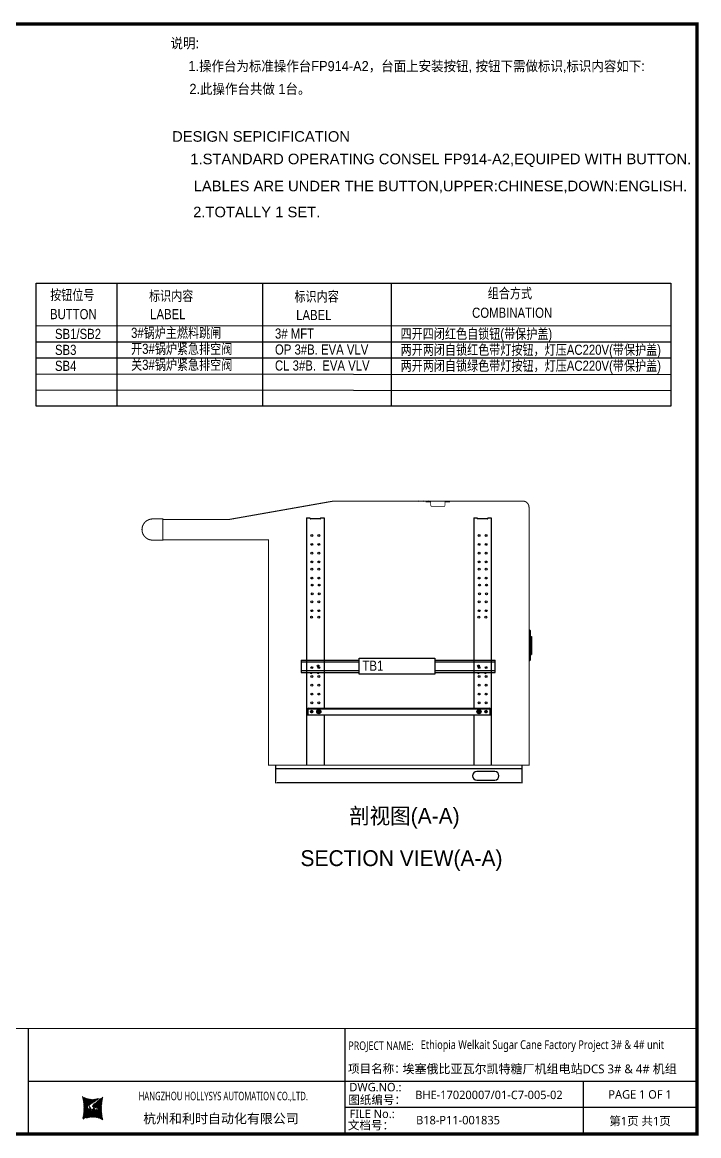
# Model space of a CAD drawing. Extents: x -29235853 to 12372, y -15815523 to 7212.
# Drawn here: x 799 to 2720, y 4036 to 7197 of the extents above; entities that cross this region are included whole.
import ezdxf
from ezdxf.enums import TextEntityAlignment as Align
from ezdxf.lldxf.tags import DXFTag

# ---------------------------------------------------------------- set-up
doc = ezdxf.new("R2010")
doc.units = 0
doc.header["$LTSCALE"] = 10
doc.header["$MEASUREMENT"] = 0
doc.layers.get('0').update_dxf_attribs({"linetype": 'CONTINUOUS'})
for name, color, linetype in [('t', 1, 'CONTINUOUS'), ('操作台', 7, 'CONTINUOUS'), ('标准图框及表格', 7, 'CONTINUOUS')]:
    doc.layers.add(name, color=color, linetype=linetype)
doc.styles.add('HZ', font='arial.ttf')
doc.styles.get("Standard").update_dxf_attribs({"font": '', "width": 0.65})
doc.styles.add('微软雅黑', font='')
doc.styles.get('Standard').set_extended_font_data('SimSun')
doc.styles.get('微软雅黑').set_extended_font_data('Microsoft YaHei')
tags = doc.linetypes.add('CENTER', pattern=[0.6, 0.375, -0.075, 0.075, -0.075]).pattern_tags.tags
tags[10:11] = [DXFTag(74, 4), DXFTag(75, 0), DXFTag(340, '0'), DXFTag(46, 1.0), DXFTag(50, 0.0), DXFTag(44, 0.0), DXFTag(45, 0.0)]
tags[8:9] = [DXFTag(74, 4), DXFTag(75, 0), DXFTag(340, '0'), DXFTag(46, 1.0), DXFTag(50, 0.0), DXFTag(44, 0.0), DXFTag(45, 0.0)]
tags[6:7] = [DXFTag(74, 4), DXFTag(75, 0), DXFTag(340, '0'), DXFTag(46, 1.0), DXFTag(50, 0.0), DXFTag(44, 0.0), DXFTag(45, 0.0)]
tags[4:5] = [DXFTag(74, 4), DXFTag(75, 0), DXFTag(340, '0'), DXFTag(46, 1.0), DXFTag(50, 0.0), DXFTag(44, 0.0), DXFTag(45, 0.0)]
pattern_1 = [(45, (0, 0), (-0.736262898216564, 0.7362628982165641), [])]

# ---------------------------------------------------------------- blocks, each defined once
blk = doc.blocks.new('图框-中英文.180408')
at = {"layer": '标准图框及表格'}
h = blk.add_hatch(dxfattribs=at)
h.set_pattern_fill('ANSI31', color=5, scale=8.329863809039892, style=0)
h.set_pattern_definition(pattern_1)
edge = h.paths.add_edge_path()
edge.add_arc((2399.257256036391, -2998.153851416566), 55.18534773488954, 238.1092081981581, 291.6531626184834)
edge.add_line((2419.619937407027, -3049.445018414634), (2388.525499730735, -3070.242821799802))
edge.add_arc((2238.907377712399, -3078.328790578547), 135.3602868968974, 346.3915348661821, 374.2500326978034)
edge.add_line((2370.467593623529, -3110.177132109857), (2397.50623789792, -3087.85242802291))
edge.add_line((2391.339199201146, -3080.281448750429), (2396.143986595598, -3080.898839897796))
edge.add_spline(control_points=[(2397.470018868538, -3087.887634953957), (2398.35948137939, -3087.023080631327), (2399.970992452319, -3085.456697735681), (2399.869182150054, -3081.252294174519), (2397.426500162081, -3081.012803431273), (2396.121921064187, -3080.884897048199)], knot_values=[0, 0, 0, 0, 6.844331067525468, 12.40042740766005, 18.76924275352248, 18.76924275352248, 18.76924275352248, 18.76924275352248], weights=[1, 1, 1, 1, 1, 1], degree=3, periodic=0)
edge.add_spline(control_points=[(2388.515363058686, -3070.265433304907), (2387.789374929038, -3070.86905758363), (2386.478198365832, -3071.959237952229), (2385.544096281083, -3073.38263759949), (2385.127199159644, -3074.017912079413)], knot_values=[0, 0, 0, 0, 5.253673658024614, 9.488438564008057, 9.488438564008057, 9.488438564008057, 9.488438564008057], weights=[1, 1, 1, 1, 1], degree=3, periodic=0)
edge.add_spline(control_points=[(2386.272665588534, -3072.281716856574), (2385.721471206634, -3072.905523096015), (2384.632427465753, -3074.386714445929), (2384.912828655535, -3077.72895088909), (2387.858851342782, -3079.895552619193), (2390.185443934519, -3080.145534927004), (2391.314573401905, -3080.266855002868)], knot_values=[10.66597461496156, 10.66597461496156, 10.66597461496156, 10.66597461496156, 18.97770399508879, 28.89455822145742, 41.119553648298, 52.64692538081317, 52.64692538081317, 52.64692538081317, 52.64692538081317], weights=[1, 1, 1, 1, 1, 1, 1], degree=3, periodic=0)
h = blk.add_hatch(dxfattribs=at)
h.set_pattern_fill('ANSI31', color=3, scale=8.329863809039892, style=0)
h.set_pattern_definition(pattern_1)
edge = h.paths.add_edge_path()
edge.add_line((2402.469732125144, -3075.776359090531), (2407.706041465404, -3076.440586092609))
edge.add_spline(control_points=[(2401.044493204623, -3068.769946203269), (2400.155030693568, -3069.634500525768), (2398.543519620813, -3071.200883421574), (2398.645329922932, -3075.40528698259), (2401.088011911052, -3075.644777725895), (2402.392591008975, -3075.772684108895)], knot_values=[0, 0, 0, 0, 6.844331067526932, 12.40042740766158, 18.76924275352342, 18.76924275352342, 18.76924275352342, 18.76924275352342], weights=[1, 1, 1, 1, 1, 1], degree=3, periodic=0)
edge.add_line((2428.046918449632, -3046.480449047325), (2401.008274175249, -3068.805153134272))
edge.add_spline(control_points=[(2412.625169549749, -3083.918607966574), (2413.015644598316, -3083.422785431954), (2413.86377905187, -3082.052674005965), (2413.601683417044, -3078.928630268005), (2410.655660730175, -3076.762028538062), (2408.329068138031, -3076.512046230251), (2407.199938671052, -3076.390726154226)], knot_values=[12.65408913243743, 12.65408913243743, 12.65408913243743, 12.65408913243743, 18.97770399508879, 28.89455822145742, 41.119553648298, 52.64692538081317, 52.64692538081317, 52.64692538081317, 52.64692538081317], weights=[1, 1, 1, 1, 1, 1, 1], degree=3, periodic=0)
edge.add_line((2411.626283690712, -3084.975693399283), (2412.781242849298, -3083.732051979769))
edge.add_line((2410.021343801694, -3086.399138189481), (2411.626283690712, -3084.975693399414))
edge.add_line((2378.894574665755, -3107.212562742519), (2409.989012342048, -3086.414759357351))
edge.add_arc((2399.257256036391, -3158.503729740543), 55.18534773488965, 58.10920819815809, 111.6531626184834)
edge.add_arc((2559.607134360383, -3078.328790578547), 135.360286896897, 166.3915348661823, 194.2500326978024)
at = {"color": 7}
for p, q in [((2215.642035047145, -2851.581424744189), (2215.642035047145, -3151.581424744189)), ((3115.642035047145, -2851.581424744189), (3115.642035047145, -3151.581424744189)), ((2215.642035047145, -3001.581424744189), (3115.642035047145, -3001.581424744189)), ((3115.642035047145, -3001.581424744189), (4115.642035047145, -3001.581424744189)), ((3791.785572043125, -3001.581424744189), (3791.785572043125, -3151.581424744189)), ((4115.642035047145, -3076.581424744189), (3115.642035047145, -3076.581424744189))]:
    blk.add_line(p, q, dxfattribs=at)
at = {"color": 7, "const_width": 3}
blk.add_lwpolyline([(4115.642035047145, -2851.581424744189), (0, -2851.581424744189)], dxfattribs=at)
at = {"layer": 't', "color": 7, "const_width": 9.61519705431492}
blk.add_lwpolyline([(4115.642035047145, -3151.581424744189), (4115.642035047145, 0), (0, 0), (0, -3151.581424744189)], close=True, dxfattribs=at)
at = {"color": 7, "linetype": 'CENTER', "style": '微软雅黑'}
for s, height, p in [('项目名称：', 24, (3124.400708290763, -2978.08435632446)), ('图纸编号：', 24, (3125.2212882557, -3066.664538382978)), ('杭州和利时自动化有限公司', 27, (2542.549152440595, -3121.114498389041)), ('文档号：', 24, (3124.032392707933, -3138.728717091954))]:
    blk.add_text(s, height=height, dxfattribs=at).set_placement(p)
at = {"color": 7, "style": '微软雅黑', "flags": 8}
for tag, p, height in [('DWG.NAME:', (1381.636459220965, -2910.37952511241), 25), ('DWG.NO.:', (3128.186172261583, -3030.402470643486), 24), ('图纸编号', (3315.362718925957, -3052.404678158069), 24), ('FILENO.:', (3128.672545599984, -3106.104124450346), 24), ('文档号', (3317.726365529132, -3124.132485953713), 24)]:
    blk.add_attdef(tag, p, '', height=height, dxfattribs=at)
at = {"color": 7, "style": '微软雅黑', "width": 0.8, "flags": 8}
for tag, p, height in [('PROJECTNAME:', (3125.480185663539, -2912.807924402037), 24), ('PROJECT_NAME', (3330.905957438157, -2910.329193483971), 25)]:
    blk.add_attdef(tag, p, '', height=height, dxfattribs=at)
at = {"color": 7, "style": '微软雅黑', "width": 0.7, "flags": 8}
for tag, p in [('RENLIU', (698.1883070825425, -2950.380597809435)), ('SHUFENWANG', (885.7882910716289, -2950.380597809435)), ('FANGHOU', (1069.730755450379, -2950.380597809435)), ('DANDANLI', (1250.015700218792, -2950.380597809435)), ('HANGZHOUHOLLYSYSAUTOMATIONCO.,LTD.', (2770.082304289484, -3045.714803244191))]:
    blk.add_attdef(tag, text='', height=24, dxfattribs=at).set_placement(p, align=Align.MIDDLE)
at = {"color": 7, "style": '微软雅黑', "flags": 8}
for tag, p in [('图纸名称:', (1377.81237181677, -2965.923337057193)), ('项目名称', (3279.060043926354, -2986.764379690278))]:
    blk.add_attdef(tag, text='', height=25, dxfattribs=at).set_placement(p, align=Align.BOTTOM_LEFT)
at = {"color": 7, "flags": 8}
blk.add_attdef('A', text='', height=23, dxfattribs=at).set_placement((59.89920926059131, -2974.881554149018), align=Align.MIDDLE)
at = {"color": 7, "style": '微软雅黑', "flags": 8}
for tag, height, p in [('设计时间', 23, (213.8658221408186, -2974.881554149018)), ('刘仁', 23, (698.1883070825425, -3002.188376027443)), ('王姝芬', 23, (885.7882910716289, -3002.188376027443)), ('侯方', 23, (1069.730755450379, -3002.188376027443)), ('李丹丹', 23, (1250.015700218792, -3002.188376027443)), ('#10STATIONONTROLCABINETCOVER', 30, (1777.900103825072, -3017.182374560078)), ('PAGEXOFX', 24, (3953.713803545135, -3039.081424744189)), ('REV.', 24, (59.38265968048654, -3063.048954873535)), ('DATE', 24, (208.907791745165, -3063.048954873535)), ('DESCRIPTION', 24, (451.7192896086781, -3063.048954873535)), ('PREPARED', 24, (698.1883070825425, -3063.048954873535)), ('CHECKED', 24, (885.7882910716144, -3063.048954873535)), ('SIGNED', 24, (1069.730755450364, -3063.048954873535)), ('APPROVED', 24, (1250.015700218792, -3063.048954873535)), ('图纸名称', 30, (1777.900103825072, -3094.695064044037)), ('第几页共几页', 24, (3953.713803545135, -3114.081424744189))]:
    blk.add_attdef(tag, text='', height=height, dxfattribs=at).set_placement(p, align=Align.MIDDLE)
at = {"layer": '标准图框及表格', "color": 5, "style": 'HZ'}
for s, p in [('pgqh', (2373.884875617339, -3059.677228196226)), ('hollilas', (2374.051901626051, -3085.968484618272))]:
    blk.add_text(s, height=5.205656721233694, dxfattribs=at).set_placement(p)
at = {"layer": '标准图框及表格', "color": 3, "style": 'HZ'}
for s, height, p in [('auto', 8.676094535389492, (2400.907127263781, -3074.200036411981)), ('hollysys', 4.338047267694746, (2402.5381050141, -3099.731461394062))]:
    blk.add_text(s, height=height, dxfattribs=at).set_placement(p)

msp = doc.modelspace()

# ---------------------------------------------------------------- linework, layer by layer
at = {"color": 6}
for p, q in [((1591.109295817429, 5385.299276606552), (1755.72341870297, 5385.299276606552)), ((1755.72341870297, 5380.299276606553), (1591.109295817429, 5380.299276606553)), ((1970.278941322047, 5385.299276606552), (2141.605453543752, 5385.299276606552)), ((2141.605453543752, 5380.299276606553), (1970.278941322047, 5380.299276606553)), ((2141.605453543752, 5350.299276606552), (2141.605453543752, 5385.299276606552)), ((1755.72341870297, 5355.299276606553), (1591.109295817429, 5355.299276606553)), ((1591.109295817429, 5350.299276606552), (1755.72341870297, 5350.299276606552)), ((2141.605453543752, 5355.299276606553), (1970.278941322047, 5355.299276606553)), ((1970.278941322047, 5350.299276606552), (2141.605453543752, 5350.299276606552))]:
    msp.add_line(p, q, dxfattribs=at)
at = {"layer": '操作台', "color": 4}
for p, q in [((1067.53573682225, 6456.170523618396), (1067.53573682225, 6106.377088384249)), ((1481.484524253756, 6456.177534199398), (1481.484524253756, 6106.377088384249)), ((1846.502577654643, 6456.054191817574), (1846.502577654643, 6106.377088384249)), ((838.4957578076355, 6334.709549377751), (2640.966660408968, 6335.383545775597)), ((838.4957578076355, 6289.373453010777), (2640.966660408968, 6289.373453010777)), ((838.4957578076355, 6244.037356643803), (2640.966660408968, 6244.037356643803)), ((838.4957578076355, 6198.701260276828), (2640.966660408968, 6197.049281118195)), ((838.4957578076355, 6153.365163909854), (2640.966660408968, 6151.713184751221))]:
    msp.add_line(p, q, dxfattribs=at)
at = {"layer": '操作台', "color": 2, "linetype": 'Continuous'}
for p, q in [((1923.60593514603, 5838.494817802867), (1925.006350222432, 5836.494817802869)), ((1937.786297660134, 5838.494817802867), (1939.186712736536, 5836.494817802869)), ((1951.966660174231, 5838.494817802867), (1953.367075250632, 5836.494817802869)), ((1610.468577565129, 5245.195436506267), (1609.51656478533, 5248.74839657027)), ((1616.573843945228, 5247.513948529367), (1616.037945560328, 5249.513948529368)), ((1623.300353749428, 5247.513948529367), (1622.764455364528, 5249.513948529368)), ((1630.026863553731, 5247.513948529367), (1629.490965168831, 5249.513948529368)), ((1636.753373357928, 5247.513948529367), (1636.217474973028, 5249.513948529368)), ((1643.479883162227, 5247.513948529367), (1642.943984777327, 5249.513948529368)), ((1650.206392966428, 5247.513948529367), (1649.670494581531, 5249.513948529368)), ((1656.93290277073, 5247.513948529367), (1656.39700438583, 5249.513948529368)), ((1663.659412574927, 5247.513948529367), (1663.123514190129, 5249.513948529368)), ((1670.38592237923, 5247.513948529367), (1669.85002399433, 5249.513948529368)), ((1677.112432183431, 5247.513948529367), (1676.576533798629, 5249.513948529368)), ((1683.83894198773, 5247.513948529367), (1683.30304360283, 5249.513948529368)), ((1690.565451791927, 5247.513948529367), (1690.029553407129, 5249.513948529368)), ((1697.29196159623, 5247.513948529367), (1696.75606321133, 5249.513948529368)), ((1704.01847140043, 5247.513948529367), (1703.482573015629, 5249.513948529368)), ((1710.744981204729, 5247.513948529367), (1710.209082819829, 5249.513948529368)), ((1717.47149100893, 5247.513948529367), (1716.935592624128, 5249.513948529368)), ((1724.198000813229, 5247.513948529367), (1723.662102428329, 5249.513948529368)), ((1730.92451061743, 5247.513948529367), (1730.388612232632, 5249.513948529368)), ((1737.651020421729, 5247.513948529367), (1737.115122036829, 5249.513948529368)), ((1744.377530225926, 5247.513948529367), (1743.841631841128, 5249.513948529368)), ((1751.104040030229, 5247.513948529367), (1750.568141645329, 5249.513948529368)), ((1757.830549834429, 5247.513948529367), (1757.294651449631, 5249.513948529368)), ((1764.557059638728, 5247.513948529367), (1764.021161253828, 5249.513948529368)), ((1771.283569442929, 5247.513948529367), (1770.747671058127, 5249.513948529368)), ((1778.010079247232, 5247.513948529367), (1777.474180862332, 5249.513948529368)), ((1784.736589051429, 5247.513948529367), (1784.200690666631, 5249.513948529368)), ((1791.463098855728, 5247.513948529367), (1790.927200470828, 5249.513948529368)), ((1798.189608659929, 5247.513948529367), (1797.653710275127, 5249.513948529368)), ((1804.916118464231, 5247.513948529367), (1804.380220079331, 5249.513948529368)), ((1811.642628268429, 5247.513948529367), (1811.10672988363, 5249.513948529368)), ((1818.369138072727, 5247.513948529367), (1817.833239687827, 5249.513948529368)), ((1825.095647877027, 5247.513948529367), (1824.559749492127, 5249.513948529368)), ((1831.822157681231, 5247.513948529367), (1831.286259296331, 5249.513948529368)), ((1838.54866748553, 5247.513948529367), (1838.01276910063, 5249.513948529368)), ((1845.275177289727, 5247.513948529367), (1844.739278904827, 5249.513948529368)), ((1852.001687094029, 5247.513948529367), (1851.465788709129, 5249.513948529368)), ((1858.72819689823, 5247.513948529367), (1858.19229851333, 5249.513948529368)), ((1865.454706702529, 5247.513948529367), (1864.918808317629, 5249.513948529368)), ((1872.181216506726, 5247.513948529367), (1871.645318121928, 5249.513948529368)), ((1878.907726311029, 5247.513948529367), (1878.371827926129, 5249.513948529368)), ((1885.63423611523, 5247.513948529367), (1885.098337730432, 5249.513948529368)), ((1892.360745919529, 5247.513948529367), (1891.824847534629, 5249.513948529368)), ((1899.087255723729, 5247.513948529367), (1898.551357338928, 5249.513948529368)), ((1905.813765528028, 5247.513948529367), (1905.277867143132, 5249.513948529368)), ((1912.540275332229, 5247.513948529367), (1912.004376947431, 5249.513948529368)), ((1919.266785136528, 5247.513948529367), (1918.730886751628, 5249.513948529368)), ((1925.993294940729, 5247.513948529367), (1925.457396555927, 5249.513948529368)), ((1932.719804745032, 5247.513948529367), (1932.183906360132, 5249.513948529368)), ((1939.446314549229, 5247.513948529367), (1938.910416164431, 5249.513948529368)), ((1946.172824353528, 5247.513948529367), (1945.636925968628, 5249.513948529368)), ((1952.899334157732, 5247.513948529367), (1952.363435772927, 5249.513948529368)), ((1959.625843962031, 5247.513948529367), (1959.089945577131, 5249.513948529368)), ((1966.352353766228, 5247.513948529367), (1965.81645538143, 5249.513948529368)), ((1973.078863570528, 5247.513948529367), (1972.542965185627, 5249.513948529368)), ((1979.805373374732, 5247.513948529367), (1979.269474989926, 5249.513948529368)), ((1986.531883179031, 5247.513948529367), (1985.995984794131, 5249.513948529368)), ((1993.258392983228, 5247.513948529367), (1992.72249459843, 5249.513948529368)), ((1999.984902787527, 5247.513948529367), (1999.449004402627, 5249.513948529368)), ((2006.711412591732, 5247.513948529367), (2006.17551420693, 5249.513948529368)), ((2013.437922396031, 5247.513948529367), (2012.902024011131, 5249.513948529368)), ((2020.16443220033, 5247.513948529367), (2019.62853381543, 5249.513948529368)), ((2026.890942004527, 5247.513948529367), (2026.35504361963, 5249.513948529368)), ((2033.617451808829, 5247.513948529367), (2033.081553423929, 5249.513948529368)), ((2040.34396161303, 5247.513948529367), (2039.80806322813, 5249.513948529368)), ((2047.070471417329, 5247.513948529367), (2046.534573032429, 5249.513948529368)), ((2053.796981221529, 5247.513948529367), (2053.261082836629, 5249.513948529368)), ((2060.523491025831, 5247.513948529367), (2059.987592640931, 5249.513948529368)), ((2067.250000830028, 5247.513948529367), (2066.71410244523, 5249.513948529368)), ((2073.976510634327, 5247.513948529367), (2073.440612249427, 5249.513948529368)), ((2080.703020438528, 5247.513948529367), (2080.167122053727, 5249.513948529368)), ((2087.429530242831, 5247.513948529367), (2086.893631857931, 5249.513948529368)), ((2094.156040047028, 5247.513948529367), (2093.62014166223, 5249.513948529368)), ((2100.882549851327, 5247.513948529367), (2100.346651466427, 5249.513948529368)), ((2107.609059655532, 5247.513948529367), (2107.073161270726, 5249.513948529368)), ((2114.33556945983, 5247.513948529367), (2113.79967107493, 5249.513948529368)), ((2121.062079264028, 5247.513948529367), (2120.526180879229, 5249.513948529368)), ((2128.468577565129, 5244.976196910568), (2127.465938807329, 5248.718095696468))]:
    msp.add_line(p, q, dxfattribs=at)
at = {"layer": '操作台', "color": 3, "linetype": 'Continuous'}
for p, q in [((1605.968577565129, 5789.513948529368), (1605.968577565129, 5788.027732415969)), ((1605.968577565129, 5789.513948529368), (1615.968577565129, 5789.513948529368)), ((1605.968577565129, 5786.816693818568), (1605.968577565129, 5087.475967911969)), ((1615.968577565129, 5788.176189345668), (1615.968577565129, 5788.013948529368)), ((1644.968577565129, 5787.013948529367), (1616.968577565129, 5787.013948529367)), ((1645.968577565129, 5789.513948529368), (1645.968577565129, 5788.013948529368)), ((1645.968577565129, 5789.513948529368), (1655.968577565129, 5789.513948529368)), ((1655.968577565129, 5789.513948529368), (1655.968577565129, 5389.513948529367)), ((2080.968577565129, 5789.513948529368), (2090.968577565129, 5789.513948529368)), ((2080.968577565129, 5789.513948529368), (2080.968577565129, 5389.513948529367)), ((2090.968577565129, 5789.513948529368), (2090.968577565129, 5788.013948529368)), ((2119.968577565129, 5787.013948529367), (2091.968577565129, 5787.013948529367)), ((2120.968577565129, 5789.513948529368), (2130.968577565129, 5789.513948529368)), ((2120.968577565129, 5789.513948529368), (2120.968577565129, 5788.013948529368)), ((2130.968577565129, 5789.513948529368), (2130.968577565129, 5087.475967911969)), ((1655.968577565129, 5389.513948529367), (1655.968577565129, 5249.513948529368)), ((2080.968577565129, 5389.513948529367), (2080.968577565129, 5249.513948529368)), ((1655.968577565129, 5229.513948529367), (1655.968577565129, 5087.475967911969)), ((2080.968577565129, 5229.513948529367), (2080.968577565129, 5087.475967911969)), ((1518.034457121024, 5087.475967911969), (1518.034457121024, 5041.975967911971)), ((2140.534457121024, 5069.475967911668), (2089.534457121025, 5069.475967911668)), ((2218.034457121024, 5087.475967911969), (2218.034457121024, 5041.975967911668)), ((2213.534457121024, 5037.475967911668), (1522.534457121025, 5037.475967911969)), ((2089.534457121025, 5045.475967911669), (2140.534457121024, 5045.475967911669))]:
    msp.add_line(p, q, dxfattribs=at)
at = {"layer": '操作台', "color": 7, "linetype": 'Continuous'}
for p, q in [((2238.034457121024, 5471.87596791197), (2239.034457121025, 5471.87596791197)), ((2241.034457121025, 5469.875967911971), (2239.034457121025, 5471.87596791197)), ((2239.034457121025, 5471.87596791197), (2239.034457121025, 5383.37596791197)), ((2241.034457121025, 5469.875967911971), (2241.034457121025, 5385.37596791197)), ((2241.034457121025, 5453.02596791197), (2245.034457121025, 5453.02596791197)), ((2245.034457121025, 5453.02596791197), (2245.034457121025, 5402.225967911969)), ((2241.034457121025, 5424.62596791197), (2245.034457121025, 5424.62596791197)), ((2241.034457121025, 5417.62596791197), (2245.034457121025, 5417.62596791197)), ((2238.034457121024, 5383.37596791197), (2239.034457121025, 5383.37596791197)), ((2241.034457121025, 5385.37596791197), (2239.034457121025, 5383.37596791197)), ((2241.034457121025, 5402.225967911969), (2245.034457121025, 5402.225967911969)), ((1611.468577565129, 5249.513948529368), (2125.468577565129, 5249.513948529368)), ((1608.468577565129, 5229.513948529367), (1608.468577565129, 5246.513948529368)), ((2128.468577565129, 5229.513948529367), (1608.468577565129, 5229.513948529367)), ((1610.468577565129, 5229.513948529367), (1610.468577565129, 5246.513948529368)), ((1611.468577565129, 5247.513948529367), (2125.468577565129, 5247.513948529367)), ((1611.468577565129, 5246.847281862769), (1611.468577565129, 5247.513948529367)), ((1639.538577565129, 5241.990781184167), (1638.108577565129, 5239.513948529367)), ((1638.108577565129, 5239.513948529367), (1639.538577565129, 5237.037115874567)), ((1642.398577565129, 5241.990781184167), (1639.538577565129, 5241.990781184167)), ((1639.538577565129, 5237.037115874567), (1642.398577565129, 5237.037115874567)), ((1640.068577565128, 5234.612309224269), (1640.068577565128, 5233.936090517569)), ((1640.968577565129, 5234.531026064367), (1640.968577565129, 5233.863948529368)), ((1643.82857756513, 5239.513948529367), (1642.398577565129, 5241.990781184167)), ((1642.398577565129, 5237.037115874567), (1643.82857756513, 5239.513948529367)), ((2094.538577565129, 5241.990781184167), (2093.108577565129, 5239.513948529367)), ((2093.108577565129, 5239.513948529367), (2094.538577565129, 5237.037115874567)), ((2097.398577565129, 5241.990781184167), (2094.538577565129, 5241.990781184167)), ((2094.538577565129, 5237.037115874567), (2097.398577565129, 5237.037115874567)), ((2095.068577565131, 5234.612309224269), (2095.068577565131, 5233.936090517569)), ((2095.968577565129, 5234.531026064367), (2095.968577565129, 5233.863948529368)), ((2098.828577565126, 5239.513948529367), (2097.398577565129, 5241.990781184167)), ((2097.398577565129, 5237.037115874567), (2098.828577565126, 5239.513948529367)), ((2125.468577565129, 5246.847281862769), (2125.468577565129, 5247.513948529367)), ((2126.468577565129, 5246.513948529368), (2126.468577565129, 5229.513948529367)), ((2128.468577565129, 5246.513948529368), (2128.468577565129, 5229.513948529367)), ((2218.034457121024, 5077.475967911968), (1518.034457121024, 5077.475967911968))]:
    msp.add_line(p, q, dxfattribs=at)
at = {"layer": '操作台', "color": 6}
msp.add_line((1591.109295817429, 5385.299276606552), (1591.109295817429, 5350.299276606552), dxfattribs=at)
at = {"layer": '操作台', "color": 4}
msp.add_lwpolyline([(838.494154652515, 6456.177534199398), (2640.966660408968, 6456.177534199398), (2640.966660408968, 6106.377088384249), (838.494154652515, 6106.377088384249)], close=True, dxfattribs=at)
at = {"layer": '操作台', "const_width": 3, "flags": 128}
for points in [[(2238.034457121024, 5090.475967911969), (2238.034457121024, 5819.475967911969, 0.4142135623730951), (2220.034457121025, 5837.475967911969), (1683.253178779831, 5837.475967911969), (1387.859479794375, 5785.42865537927), (1198.055729111316, 5785.42865537927)], [(1168.234457121036, 5786.628655379269, 0.4045873928022174), (1138.824499856937, 5756.624823932932, 0.4122384247891083), (1168.234457121036, 5726.628655379268, 1.013330113985057)]]:
    msp.add_lwpolyline(points, format="xyb", dxfattribs=at)
at = {"layer": '操作台', "color": 7, "const_width": 2}
msp.add_lwpolyline([(1944.031363642934, 5834.994817802867), (1958.944766721232, 5834.862342862585), (1958.944766721232, 5826.317161561798, 0.4142135623730951), (1963.944766721233, 5821.317161561797), (1994.284528495896, 5821.317161561797, 0.4128757709779376), (1999.284476291391, 5826.29431331681), (1999.324256861749, 5834.99961103989), (2014.031363642934, 5834.994817802867)], format="xyb", dxfattribs=at)
at = {"layer": '操作台', "const_width": 3, "flags": 128}
for points in [[(1168.234457121036, 5726.628655379268), (1198.055729111316, 5726.628655379268), (1198.055729111316, 5786.628655379269), (1168.234457121036, 5786.628655379269)], [(1498.034457121024, 5090.475967911969), (1498.034457121024, 5727.42865537927), (1198.055729111316, 5727.42865537927)], [(2238.034457121024, 5727.475967911969), (2238.034457121024, 5087.475967911969), (1498.034457121024, 5087.475967911969), (1498.034457121024, 5727.42865537927)], [(2218.034457121024, 5087.475967911969), (2218.034457121024, 5037.475967911667), (1518.034457121024, 5037.475967911971), (1518.034457121024, 5087.475967911969)]]:
    msp.add_lwpolyline(points, dxfattribs=at)
at = {"layer": '操作台', "color": 3}
msp.add_lwpolyline([(1755.72341870297, 5391.007455133365), (1970.278941322047, 5391.007455133365), (1970.278941322047, 5346.324818572668), (1755.72341870297, 5346.324818572668)], close=True, dxfattribs=at)
at = {"layer": '操作台', "color": 3, "linetype": 'Continuous'}
for centre, radius in [((1620.968577565129, 5739.513948529367), 2.649999999999998), ((1640.968577565129, 5739.513948529367), 2.649999999999998), ((2095.968577565129, 5739.513948529367), 2.649999999999998), ((2115.968577565129, 5739.513948529367), 2.649999999999998), ((1620.968577565129, 5714.513948529368), 2.649999999999998), ((1620.968577565129, 5689.513948529367), 2.649999999999998), ((1640.968577565129, 5714.513948529368), 2.649999999999998), ((1640.968577565129, 5689.513948529367), 2.649999999999998), ((2095.968577565129, 5714.513948529368), 2.649999999999998), ((2095.968577565129, 5689.513948529367), 2.649999999999998), ((2115.968577565129, 5714.513948529368), 2.649999999999998), ((2115.968577565129, 5689.513948529367), 2.649999999999998), ((1620.968577565129, 5664.513948529368), 2.649999999999998), ((1640.968577565129, 5664.513948529368), 2.649999999999998), ((2095.968577565129, 5664.513948529368), 2.649999999999998), ((2115.968577565129, 5664.513948529368), 2.649999999999998), ((1621.224708623019, 5643.93120762446), 2.649999999999998), ((1641.224708623019, 5643.93120762446), 2.649999999999998), ((2096.224708623018, 5643.93120762446), 2.649999999999998), ((2116.224708623018, 5643.93120762446), 2.649999999999998), ((1621.224708623019, 5618.93120762446), 2.649999999999998), ((1622.421784304081, 5599.071566030446), 2.649999999999998), ((1641.224708623019, 5618.93120762446), 2.649999999999998), ((1642.421784304081, 5599.071566030446), 2.649999999999998), ((2096.224708623018, 5618.93120762446), 2.649999999999998), ((2097.42178430408, 5599.071566030446), 2.649999999999998), ((2116.224708623018, 5618.93120762446), 2.649999999999998), ((2117.421784304081, 5599.071566030446), 2.649999999999998), ((1622.421784304081, 5574.071566030447), 2.649999999999998), ((1642.421784304081, 5574.071566030447), 2.649999999999998), ((2097.42178430408, 5574.071566030447), 2.649999999999998), ((2117.421784304081, 5574.071566030447), 2.649999999999998), ((1621.224708623019, 5551.221223495644), 2.649999999999998), ((1641.224708623019, 5551.221223495644), 2.649999999999998), ((2096.224708623018, 5551.221223495644), 2.649999999999998), ((2116.224708623018, 5551.221223495644), 2.649999999999998), ((1620.626170782487, 5507.557804110087), 2.649999999999998), ((1621.224708623019, 5526.221223495644), 2.649999999999998), ((1640.626170782487, 5507.557804110087), 2.649999999999998), ((1641.224708623019, 5526.221223495644), 2.649999999999998), ((2095.626170782487, 5507.557804110087), 2.649999999999998), ((2096.224708623018, 5526.221223495644), 2.649999999999998), ((2115.626170782487, 5507.557804110087), 2.649999999999998), ((2116.224708623018, 5526.221223495644), 2.649999999999998), ((1620.968577565129, 5364.513948529367), 2.649999999999998), ((1639.099731809298, 5369.310632234045), 2.649999999999999), ((1640.968577565129, 5364.513948529367), 2.649999999999998), ((2094.099731809298, 5369.310632234045), 2.649999999999999), ((2095.968577565129, 5364.513948529367), 2.649999999999998), ((2115.968577565129, 5364.513948529367), 2.649999999999998), ((1620.968577565129, 5339.513948529368), 2.649999999999998), ((1620.968577565129, 5314.513948529367), 2.649999999999998), ((1640.968577565129, 5339.513948529368), 2.649999999999998), ((1640.968577565129, 5314.513948529367), 2.649999999999998), ((2095.968577565129, 5339.513948529368), 2.649999999999998), ((2095.968577565129, 5314.513948529367), 2.649999999999998), ((2115.968577565129, 5339.513948529368), 2.649999999999998), ((2115.968577565129, 5314.513948529367), 2.649999999999998), ((1620.968577565129, 5289.513948529368), 2.649999999999998), ((1640.968577565129, 5289.513948529368), 2.649999999999998), ((2095.968577565129, 5289.513948529368), 2.649999999999998), ((2115.968577565129, 5289.513948529368), 2.649999999999998), ((1620.968577565129, 5264.513948529367), 2.649999999999998), ((1640.968577565129, 5264.513948529367), 2.649999999999998), ((2095.968577565129, 5264.513948529367), 2.649999999999998), ((2115.968577565129, 5264.513948529367), 2.649999999999998)]:
    msp.add_circle(centre, radius, dxfattribs=at)
at = {"layer": '操作台', "color": 7, "linetype": 'Continuous'}
for centre, radius in [((1620.968577565129, 5239.513948529367), 3.249999999999998), ((1620.968577565129, 5239.513948529367), 2.758499999999998), ((1620.968577565129, 5239.513948529367), 2.458499999999999), ((1640.968577565129, 5239.513948529367), 5.999999999999997), ((1640.968577565129, 5239.513948529367), 5.649999999999998), ((1640.968577565129, 5239.513948529367), 4.999999999999998), ((1640.968577565129, 5239.513948529367), 4.749999999999998), ((1640.968577565129, 5239.513948529367), 2.859999999999998), ((2095.968577565129, 5239.513948529367), 5.999999999999997), ((2095.968577565129, 5239.513948529367), 5.649999999999998), ((2095.968577565129, 5239.513948529367), 4.999999999999998), ((2095.968577565129, 5239.513948529367), 4.749999999999998), ((2095.968577565129, 5239.513948529367), 2.859999999999998), ((2115.968577565129, 5239.513948529367), 3.249999999999998), ((2115.968577565129, 5239.513948529367), 2.758499999999998), ((2115.968577565129, 5239.513948529367), 2.458499999999999)]:
    msp.add_circle(centre, radius, dxfattribs=at)
at = {"layer": '操作台', "color": 6, "linetype": 'Continuous'}
for centre in [(1640.968577565129, 5239.513948529367), (2095.968577565129, 5239.513948529367)]:
    msp.add_circle(centre, 2.458499999999999, dxfattribs=at)
at = {"layer": '操作台', "color": 3, "linetype": 'Continuous'}
for centre, radius, start, end in [((1616.968577565129, 5788.013948529368), 0.9999999999999996, 180, 270), ((1644.968577565129, 5788.013948529368), 0.9999999999999996, 270, 0), ((2091.968577565129, 5788.013948529368), 0.9999999999999996, 180, 270), ((2119.968577565129, 5788.013948529368), 0.9999999999999996, 270, 0), ((1619.099731809298, 5350.299276606552), 2.649999999999998, 180, 0), ((1639.099731809298, 5350.299276606552), 2.649999999999998, 180, 0), ((2094.099731809298, 5350.299276606552), 2.649999999999998, 180, 0), ((2114.099731809298, 5350.299276606552), 2.649999999999998, 180, 0), ((2089.534457121025, 5057.475967911669), 11.99999999999999, 90, 270), ((2140.534457121024, 5057.475967911669), 11.99999999999999, 270, 90)]:
    msp.add_arc(centre, radius, start, end, dxfattribs=at)
at = {"layer": '操作台', "color": 7, "linetype": 'Continuous'}
for centre, radius, start, end in [((1611.468577565129, 5246.513948529368), 2.999999999999998, 90, 180), ((2125.468577565129, 5246.513948529368), 2.999999999999998, 0, 90), ((1611.468577565129, 5246.513948529368), 0.9999999999999996, 90, 180), ((2125.468577565129, 5246.513948529368), 0.9999999999999996, 0, 90)]:
    msp.add_arc(centre, radius, start, end, dxfattribs=at)
at = {"layer": '操作台', "color": 2, "linetype": 'Continuous'}
for centre in [(1620.968577565129, 5239.513948529367), (2115.968577565129, 5239.513948529367)]:
    msp.add_arc(centre, 2.999999999999998, 255.0000000002203, 194.9999999999944, dxfattribs=at)
at = {"layer": '操作台', "color": 7, "linetype": 'Continuous'}
for points in [[(1610.801910898527, 5246.853059100069), (1610.468577565129, 5246.513948529368)], [(1610.801910898527, 5246.626985386268), (1610.468577565129, 5246.513948529368)], [(1611.468577565129, 5247.513948529367), (1611.13524423183, 5247.187822812768), (1610.801910898527, 5246.853059100069)], [(1611.13524423183, 5246.738573290567), (1610.801910898527, 5246.626985386268)], [(1611.468577565129, 5246.847281862769), (1611.13524423183, 5246.738573290567)], [(2125.801831871229, 5247.187901323169), (2125.468577565129, 5247.513948529367)], [(2126.468577565129, 5246.513948529368), (2126.135244231826, 5246.626985386268), (2125.801910898526, 5246.738573290567), (2125.468577565129, 5246.847281862769)], [(2126.468577565129, 5246.513948529368), (2126.135244231826, 5246.853059100069), (2125.801831871229, 5247.187901323169)]]:
    msp.add_spline(points, degree=3, dxfattribs=at)
at = {"layer": '操作台', "color": 2, "linetype": 'Continuous'}
for points in [[(1637.968577565129, 5239.513948529367), (1638.019658266129, 5240.065197082867), (1638.171160876928, 5240.597673527967), (1638.417926158031, 5241.093245018068), (1638.751550813528, 5241.535035460369), (1639.16067365603, 5241.908000211267), (1639.631362497831, 5242.199438403468), (1640.147588594928, 5242.399425458869), (1640.691772486729, 5242.501151058268), (1641.245382643529, 5242.501151058268), (1641.789566535428, 5242.399425458869), (1642.30579263253, 5242.199438403468), (1642.77648147433, 5241.908000211267), (1643.185604316829, 5241.535035460369), (1643.519228972329, 5241.093245018068), (1643.765994253429, 5240.597673527967), (1643.917496864228, 5240.065197082867), (1643.968577565129, 5239.513948529367)], [(1643.968577565129, 5239.513948529367), (1643.917496864228, 5238.962699975967), (1643.765994253429, 5238.430223530868), (1643.519228972329, 5237.934652040769), (1643.185604316829, 5237.492861598468), (1642.77648147433, 5237.119896847567), (1642.30579263253, 5236.828458655366), (1641.789566535428, 5236.628471599868), (1641.245382643529, 5236.526746000468), (1640.691772486729, 5236.526746000468), (1640.147588594928, 5236.628471599868), (1639.631362497831, 5236.828458655366), (1639.16067365603, 5237.119896847567), (1638.751550813528, 5237.492861598468), (1638.417926158031, 5237.934652040769), (1638.171160876928, 5238.430223530868), (1638.019658266129, 5238.962699975967), (1637.968577565129, 5239.513948529367)], [(2092.968577565128, 5239.513948529367), (2093.019658266129, 5240.065197082867), (2093.171160876927, 5240.597673527967), (2093.41792615803, 5241.093245018068), (2093.751550813527, 5241.535035460369), (2094.16067365603, 5241.908000211267), (2094.63136249783, 5242.199438403468), (2095.147588594928, 5242.399425458869), (2095.691772486729, 5242.501151058268), (2096.245382643528, 5242.501151058268), (2096.789566535428, 5242.399425458869), (2097.305792632529, 5242.199438403468), (2097.77648147433, 5241.908000211267), (2098.185604316828, 5241.535035460369), (2098.519228972329, 5241.093245018068), (2098.765994253428, 5240.597673527967), (2098.917496864228, 5240.065197082867), (2098.968577565129, 5239.513948529367)], [(2098.968577565129, 5239.513948529367), (2098.917496864228, 5238.962699975967), (2098.765994253428, 5238.430223530868), (2098.519228972329, 5237.934652040769), (2098.185604316828, 5237.492861598468), (2097.77648147433, 5237.119896847567), (2097.305792632529, 5236.828458655366), (2096.789566535428, 5236.628471599868), (2096.245382643528, 5236.526746000468), (2095.691772486729, 5236.526746000468), (2095.147588594928, 5236.628471599868), (2094.63136249783, 5236.828458655366), (2094.16067365603, 5237.119896847567), (2093.751550813527, 5237.492861598468), (2093.41792615803, 5237.934652040769), (2093.171160876927, 5238.430223530868), (2093.019658266129, 5238.962699975967), (2092.968577565128, 5239.513948529367)]]:
    msp.add_spline(points, degree=3, dxfattribs=at)

# ---------------------------------------------------------------- block references
at = {"color": 1, "lineweight": -2}
ref = msp.add_blockref('图框-中英文.180408', (-1400.410952807269, 7191.9387621354), dxfattribs=at)
ref.add_attrib('第几页共几页', '第1页 共1页', dxfattribs={"color": 7, "height": 24, "style": '微软雅黑'}).set_placement((2553.302850737867, 4077.857337391212), align=Align.MIDDLE)
ref.add_attrib('图纸编号', 'BHE-17020007/01-C7-005-02', (1914.951766118688, 4139.534083977331), dxfattribs={"color": 7, "height": 24, "style": '微软雅黑'})
ref.add_attrib('文档号', 'B18-P11-001835 ', (1917.315412721863, 4067.806276181688), dxfattribs={"color": 7, "height": 24, "style": '微软雅黑'})
ref.add_attrib('HANGZHOUHOLLYSYSAUTOMATIONCO.,LTD.', 'HANGZHOU HOLLYSYS AUTOMATION CO.,LTD.', dxfattribs={"color": 7, "height": 24, "style": '微软雅黑', "width": 0.6999999999999998}).set_placement((1369.671351482216, 4146.223958891209), align=Align.MIDDLE)
ref.add_attrib('项目名称', '埃塞俄比亚瓦尔凯特糖厂机组电站DCS 3# & 4# 机组', dxfattribs={"color": 7, "height": 25, "style": '微软雅黑'}).set_placement((1878.649091119086, 4205.174382445122), align=Align.BOTTOM_LEFT)
ref.add_attrib('PROJECT_NAME', 'Ethiopia Welkait Sugar Cane Factory Project 3# & 4# unit ', (1930.495004630889, 4281.609568651429), dxfattribs={"color": 7, "height": 25, "style": '微软雅黑', "width": 0.8})
ref.add_attrib('PAGEXOFX', 'PAGE 1 OF 1', dxfattribs={"color": 7, "height": 24, "style": '微软雅黑'}).set_placement((2553.302850737867, 4152.857337391211), align=Align.MIDDLE)
ref.add_attrib('DWG.NO.:', 'DWG.NO.:', (1727.775219454315, 4161.536291491914), dxfattribs={"color": 7, "height": 24, "style": '微软雅黑'})
ref.add_attrib('FILENO.:', 'FILE No.:', (1728.261592792715, 4085.834637685055), dxfattribs={"color": 7, "height": 24, "style": '微软雅黑'})
ref.add_attrib('PROJECTNAME:', 'PROJECT NAME:', (1725.06923285627, 4279.130837733363), dxfattribs={"color": 7, "height": 24, "style": '微软雅黑', "width": 0.8000000000000002})

# ---------------------------------------------------------------- texts
at = {"linetype": 'Continuous', "style": 'HZ'}
for s, p in [('DESIGN SEPICIFICATION', (1224.287754644328, 6857.601483078693)), ('1.STANDARD OPERATING CONSEL FP914-A2,EQUIPED WITH BUTTON.', (1275.973230947327, 6793.675892923055)), ('LABLES ARE UNDER THE BUTTON,UPPER:CHINESE,DOWN:ENGLISH.', (1285.679182552421, 6716.829272143563)), ('2.TOTALLY 1 SET.', (1284.129001219445, 6643.134276520481))]:
    msp.add_text(s, height=30, dxfattribs=at).set_placement(p)
at = {"layer": '操作台', "style": 'HZ', "width": 0.9}
for s, p in [('说明:', (1219.907108140644, 7122.951490712797)), ('1.操作台为标准操作台FP914-A2，台面上安装按钮, 按钮下需做标识,标识内容如下:', (1270.564430295597, 7057.986332654727)), ('2.此操作台共做 1台。', (1273.432404320925, 6993.103389322562))]:
    msp.add_text(s, height=28.84615386, dxfattribs=at).set_placement(p)
at = {"layer": '操作台', "linetype": 'Continuous', "lineweight": 5, "style": 'HZ', "width": 0.8}
for s, p in [('按钮位号', (877.8943086122766, 6408.12706542886)), ('标识内容', (1158.693685223379, 6405.599243765093)), ('标识内容', (1571.742590143691, 6403.947264606461)), ('组合方式', (2120.673618429972, 6413.179064740398)), ('COMBINATION', (2076.339360542076, 6357.630506958982)), ('BUTTON', (877.5333074820832, 6353.81203589528)), ('LABEL', (1162.0276170826, 6353.706130461005)), ('LABEL', (1576.707022803888, 6351.041333450706)), ('SB1/SB2', (891.6422696604643, 6297.593024801368)), ('3#锅炉主燃料跳闸', (1107.827839604148, 6300.620970980308)), ('3# MFT', (1516.46736847132, 6298.579482782676)), ('四开四闭红色自锁钮(带保护盖)', (1873.181918991338, 6297.934905958949)), ('SB3', (891.6422696604643, 6252.256928434395)), ('开3#锅炉紧急排空阀', (1107.827839604148, 6255.284874613335)), ('OP 3#B. EVA VLV', (1516.46736847132, 6253.243386415703)), ('两开两闭自锁红色带灯按钮，灯压AC220V(带保护盖)', (1873.181918991338, 6252.598809591977)), ('SB4', (891.6422696604643, 6206.920832067421)), ('关3#锅炉紧急排空阀', (1107.827839604148, 6209.94877824636)), ('CL 3#B.  EVA VLV', (1516.46736847132, 6207.907290048728)), ('两开两闭自锁绿色带灯按钮，灯压AC220V(带保护盖)', (1873.181918991338, 6207.262713225002)), ('TB1', (1765.06176590179, 5355.44069324729))]:
    msp.add_text(s, height=28.84615386, dxfattribs=at).set_placement(p)
at = {"layer": '操作台', "style": 'HZ'}
for s, width, p in [('剖视图(A-A)', 0.95, (1883.977544166931, 4940.257149682408)), ('SECTION VIEW(A-A)', 0.9500000000000001, (1875.799427691796, 4818.008192693815))]:
    msp.add_text(s, height=45, dxfattribs=dict(at, width=width)).set_placement(p, align=Align.MIDDLE)

doc.saveas('drawing.dxf')
